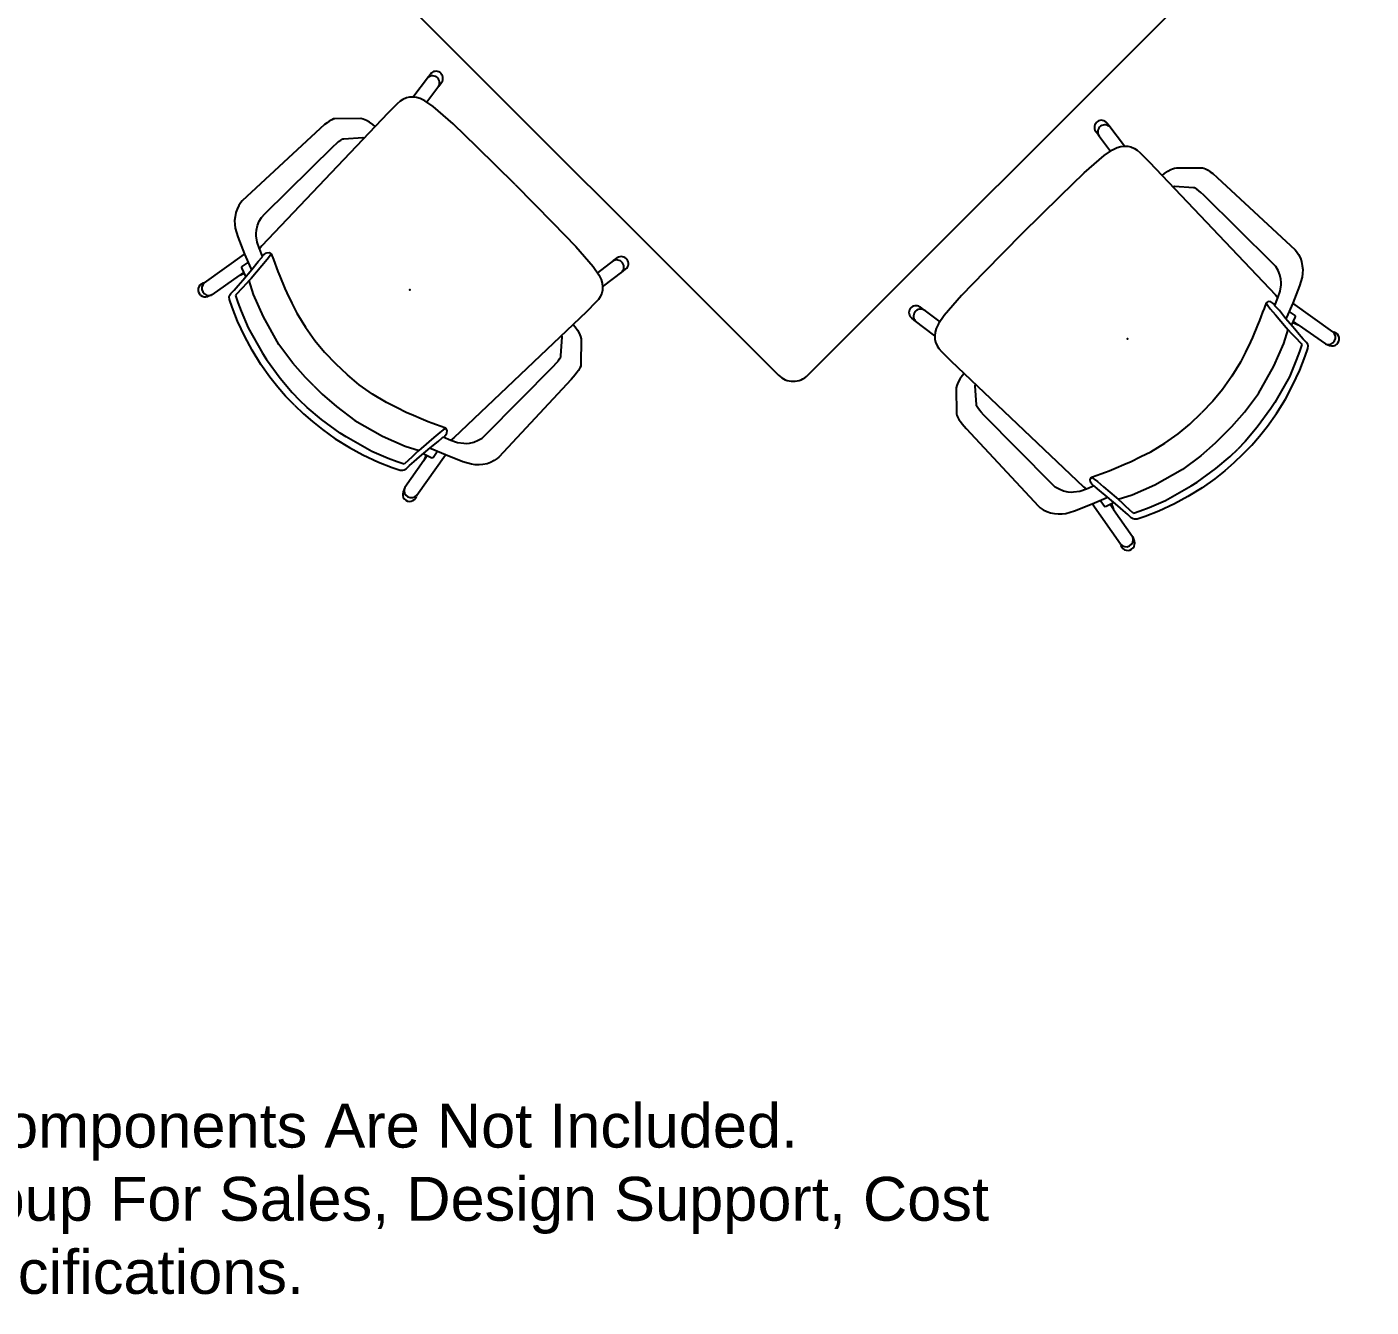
# Model space of a CAD drawing. Header units: inches. Extents: x -282 to 309, y -215 to 288.
# Drawn here: x -189.9 to -98.1, y -161.6 to -74 of the extents above; entities that cross this region are included whole.
import ezdxf

# ---------------------------------------------------------------- set-up
doc = ezdxf.new("R2010")
doc.units = ezdxf.units.IN
doc.header["$MEASUREMENT"] = 0
doc.layers.add('SEAT', color=5, linetype='Continuous')
doc.layers.add('TABLE', color=6, linetype='Continuous')
doc.styles.get("Standard").update_dxf_attribs({"font": 'arial.ttf'})

# ---------------------------------------------------------------- blocks, each defined once
blk = doc.blocks.new('LET106CLNG_0P')
at = {"layer": 'TABLE'}
for p, q in [((19.58, 21), (-19.58, 21)), ((-21, 19.58), (-21, -19.58)), ((21, -19.58), (21, 19.58)), ((-19.58, -21), (19.58, -21))]:
    blk.add_line(p, q, dxfattribs=at)
for centre, start, end in [((-19.58, 19.58), 90, 180), ((19.58, 19.58), 0, 90), ((-19.58, -19.58), 180, 270), ((19.58, -19.58), 270, 0)]:
    blk.add_arc(centre, 1.42, start, end, dxfattribs=at)
blk.add_point((0, 0), dxfattribs=at)
blk = doc.blocks.new('1VERUS_ASIDE_4LEG_UPHSBCK_ARMS_2P')
at = {"layer": 'SEAT'}
for p, q in [((-4.902, 11.979), (-5.113, 11.811)), ((-4.669, 12.14), (-4.902, 11.979)), ((-4.449, 12.247), (-4.669, 12.14)), ((-4.169, 12.343), (-4.449, 12.247)), ((-3.936, 12.381), (-4.169, 12.343)), ((-3.791, 12.395), (-3.936, 12.381)), ((3.479, 12.132), (-3.791, 12.395)), ((3.879, 12.103), (3.479, 12.132)), ((4.095, 12.07), (3.879, 12.103)), ((4.26, 12.041), (4.095, 12.07)), ((4.458, 11.987), (4.26, 12.041)), ((4.582, 11.942), (4.458, 11.987)), ((-5.45, 11.415), (-5.741, 10.873)), ((-5.293, 11.624), (-5.45, 11.415)), ((-5.113, 11.811), (-5.293, 11.624)), ((4.663, 11.891), (4.582, 11.942)), ((5.909, 10.649), (4.663, 11.891)), ((-9.574, 10.261), (-9.663, 10.309)), ((-9.574, 10.261), (-6.259, 9.702)), ((-5.741, 10.873), (-6.26, 9.702)), ((-4.801, 10.033), (-4.696, 10.148)), ((-4.696, 10.148), (-4.522, 10.284)), ((-4.522, 10.284), (-4.25, 10.461)), ((-4.25, 10.461), (-3.956, 10.586)), ((-3.956, 10.586), (-3.661, 10.661)), ((-3.661, 10.661), (-3.34, 10.68)), ((-3.34, 10.68), (3.261, 10.632)), ((3.261, 10.632), (3.532, 10.622)), ((3.532, 10.622), (3.728, 10.605)), ((3.728, 10.605), (3.904, 10.579)), ((3.904, 10.579), (4.07, 10.53)), ((4.07, 10.53), (4.123, 10.494)), ((4.123, 10.494), (5.095, 9.638)), ((5.998, 10.515), (5.909, 10.649)), ((6.054, 10.391), (5.998, 10.515)), ((6.098, 10.272), (6.054, 10.391)), ((6.16, 10.051), (6.098, 10.272)), ((-9.801, 9.318), (-10.085, 9.444)), ((-7.553, 8.93), (-9.801, 9.318)), ((-7.064, 9.127), (-7.028, 9.2)), ((-7.028, 9.2), (-6.999, 9.221)), ((-6.999, 9.221), (-6.978, 9.229)), ((-6.978, 9.229), (-6.479, 9.142)), ((-6.26, 9.702), (-6.65, 8.711)), ((-5.498, 8.722), (-5.27, 9.256)), ((-5.278, 9.255), (-5.067, 9.681)), ((-5.02, 9.281), (-5.278, 9.255)), ((-5.067, 9.681), (-4.801, 10.033)), ((7.485, 9.598), (-5.02, 9.281)), ((5.095, 9.638), (5.136, 9.569)), ((5.136, 9.569), (5.143, 9.544)), ((6.209, 9.783), (6.16, 10.051)), ((6.234, 9.57), (6.209, 9.783)), ((8.389, 9.591), (7.485, 9.598)), ((8.662, 9.576), (8.389, 9.591)), ((8.87, 9.538), (8.662, 9.576)), ((9.127, 9.436), (8.87, 9.538)), ((9.304, 9.323), (9.127, 9.436)), ((9.462, 9.177), (9.304, 9.323)), ((9.469, 9.171), (11.213, 9.408)), ((11.213, 9.408), (11.432, 9.438)), ((-9.168, 8.251), (-9.052, 8.39)), ((-9.052, 8.39), (-8.97, 8.442)), ((-8.97, 8.442), (-8.822, 8.477)), ((-8.822, 8.477), (-8.493, 8.482)), ((-8.493, 8.482), (-8.083, 8.504)), ((-8.083, 8.504), (-7.609, 8.539)), ((-7.609, 8.539), (-6.641, 8.622)), ((-7.193, 8.766), (-7.562, 8.934)), ((-7.562, 8.934), (-7.163, 8.858)), ((-7.262, 8.569), (-7.064, 9.127)), ((-5.979, 8.309), (-7.106, 8.217)), ((-6.65, 8.711), (-6.658, 8.665)), ((-6.658, 8.665), (-6.646, 8.633)), ((-6.646, 8.633), (-6.641, 8.621)), ((-6.641, 8.621), (-5.966, 8.7)), ((-5.436, 8.359), (-5.979, 8.309)), ((-5.966, 8.7), (-5.583, 8.71)), ((-5.583, 8.71), (-5.528, 8.715)), ((-5.528, 8.715), (-5.498, 8.722)), ((-5.483, 8.764), (-5.287, 8.752)), ((-5.157, 8.389), (-5.436, 8.359)), ((-5.287, 8.752), (-5.138, 8.718)), ((-5.005, 8.417), (-5.157, 8.389)), ((-5.138, 8.718), (-4.993, 8.599)), ((-4.95, 8.432), (-5.121, 8.064)), ((-4.953, 8.435), (-5.005, 8.417)), ((-4.993, 8.599), (-4.95, 8.432)), ((9.637, 8.978), (9.462, 9.177)), ((9.766, 8.747), (9.637, 8.978)), ((9.877, 8.414), (9.766, 8.747)), ((9.996, 7.738), (9.877, 8.414)), ((11.266, 8.438), (9.906, 8.247)), ((11.266, 8.438), (11.574, 8.488)), ((-9.839, 6.812), (-9.423, 7.741)), ((-9.423, 7.741), (-9.168, 8.251)), ((-8.921, 7.695), (-9.187, 7.117)), ((-8.704, 8.15), (-8.921, 7.695)), ((-8.631, 8.169), (-8.704, 8.15)), ((-7.977, 8.185), (-8.631, 8.169)), ((-7.623, 8.194), (-7.977, 8.185)), ((-7.783, 7.329), (-7.308, 8.215)), ((-7.31, 8.204), (-7.623, 8.194)), ((-7.106, 8.217), (-7.31, 8.204)), ((-5.376, 7.514), (-5.488, 7.257)), ((-5.236, 7.818), (-5.376, 7.514)), ((-5.121, 8.064), (-5.236, 7.818)), ((10.122, 5.935), (9.996, 7.738)), ((-10.234, 5.714), (-9.839, 6.812)), ((-9.187, 7.117), (-9.648, 5.985)), ((-8.375, 5.754), (-7.783, 7.329)), ((-5.617, 6.938), (-5.959, 6.1)), ((-5.488, 7.257), (-5.617, 6.938)), ((-10.54, 4.707), (-10.234, 5.714)), ((-9.648, 5.985), (-10.177, 4.043)), ((-8.966, 3.673), (-8.375, 5.754)), ((-6.085, 5.797), (-6.337, 5.044)), ((-5.959, 6.1), (-6.085, 5.797)), ((10.16, 3.667), (10.122, 5.935)), ((-10.796, 3.592), (-10.54, 4.707)), ((-6.337, 5.044), (-6.576, 4.327)), ((-10.177, 4.043), (-10.295, 3.561)), ((-6.576, 4.327), (-6.848, 3.24)), ((-10.972, 2.543), (-10.796, 3.592)), ((-10.295, 3.561), (-10.531, 2.002)), ((-9.191, 2.098), (-8.966, 3.673)), ((-6.848, 3.24), (-7.033, 2.153)), ((10.182, 0), (10.16, 3.667)), ((-11.071, 1.669), (-10.972, 2.543)), ((-10.531, 2.002), (-10.636, 0.724)), ((-9.275, 0.805), (-9.191, 2.098)), ((-7.033, 2.153), (-7.126, 1.102)), ((-11.129, 0.865), (-11.071, 1.669)), ((-7.126, 1.102), (-7.156, 0)), ((-11.143, 0), (-11.129, 0.865)), ((-11.143, 0), (-11.129, -0.865)), ((-10.636, 0.724), (-10.663, 0)), ((-10.636, -0.724), (-10.663, 0)), ((-9.275, 0), (-9.275, 0.805)), ((-9.275, 0), (-9.275, -0.805)), ((-7.126, -1.102), (-7.156, 0)), ((10.182, 0), (10.16, -3.667)), ((-11.129, -0.865), (-11.071, -1.669)), ((-10.531, -2.002), (-10.636, -0.724)), ((-9.275, -0.805), (-9.191, -2.098)), ((-11.071, -1.669), (-10.972, -2.543)), ((-7.033, -2.153), (-7.126, -1.102)), ((-10.972, -2.543), (-10.796, -3.592)), ((-10.295, -3.561), (-10.531, -2.002)), ((-9.191, -2.098), (-8.966, -3.673)), ((-6.848, -3.24), (-7.033, -2.153)), ((-10.796, -3.592), (-10.54, -4.707)), ((-10.177, -4.043), (-10.295, -3.561)), ((-8.966, -3.673), (-8.375, -5.754)), ((-6.576, -4.327), (-6.848, -3.24)), ((10.16, -3.667), (10.122, -5.935)), ((-9.648, -5.985), (-10.177, -4.043)), ((-6.337, -5.044), (-6.576, -4.327)), ((-10.54, -4.707), (-10.234, -5.714)), ((-6.085, -5.797), (-6.337, -5.044)), ((-10.234, -5.714), (-9.839, -6.812)), ((-9.187, -7.117), (-9.648, -5.985)), ((-8.375, -5.754), (-7.783, -7.329)), ((-5.959, -6.1), (-6.085, -5.797)), ((-5.617, -6.938), (-5.959, -6.1)), ((10.122, -5.935), (9.996, -7.738)), ((-9.839, -6.812), (-9.423, -7.741)), ((-8.921, -7.695), (-9.187, -7.117)), ((-7.783, -7.329), (-7.308, -8.215)), ((-5.488, -7.257), (-5.617, -6.938)), ((-5.376, -7.514), (-5.488, -7.257)), ((-9.423, -7.741), (-9.168, -8.251)), ((-9.168, -8.251), (-9.052, -8.39)), ((-8.704, -8.15), (-8.921, -7.695)), ((-8.631, -8.169), (-8.704, -8.15)), ((-7.977, -8.185), (-8.631, -8.169)), ((-7.623, -8.194), (-7.977, -8.185)), ((-7.31, -8.204), (-7.623, -8.194)), ((-7.106, -8.217), (-7.31, -8.204)), ((-5.979, -8.309), (-7.106, -8.217)), ((-5.236, -7.818), (-5.376, -7.514)), ((-5.121, -8.064), (-5.236, -7.818)), ((-4.95, -8.432), (-5.121, -8.064)), ((9.996, -7.738), (9.877, -8.414)), ((11.266, -8.438), (9.906, -8.247)), ((-7.553, -8.93), (-9.801, -9.318)), ((-9.052, -8.39), (-8.97, -8.442)), ((-8.97, -8.442), (-8.822, -8.477)), ((-8.822, -8.477), (-8.493, -8.482)), ((-8.493, -8.482), (-8.083, -8.504)), ((-8.083, -8.504), (-7.609, -8.539)), ((-7.609, -8.539), (-6.641, -8.622)), ((-7.193, -8.766), (-7.562, -8.934)), ((-7.562, -8.934), (-7.163, -8.858)), ((-7.262, -8.569), (-7.064, -9.127)), ((-7.064, -9.127), (-7.028, -9.2)), ((-6.978, -9.229), (-6.479, -9.142)), ((-6.658, -8.665), (-6.646, -8.633)), ((-6.65, -8.711), (-6.658, -8.665)), ((-6.26, -9.702), (-6.65, -8.711)), ((-6.646, -8.633), (-6.641, -8.621)), ((-6.641, -8.621), (-5.966, -8.7)), ((-5.436, -8.359), (-5.979, -8.309)), ((-5.966, -8.7), (-5.583, -8.71)), ((-5.583, -8.71), (-5.528, -8.715)), ((-5.528, -8.715), (-5.498, -8.722)), ((-5.498, -8.722), (-5.27, -9.256)), ((-5.483, -8.764), (-5.287, -8.752)), ((-5.157, -8.389), (-5.436, -8.359)), ((-5.287, -8.752), (-5.138, -8.718)), ((-5.005, -8.417), (-5.157, -8.389)), ((-5.138, -8.718), (-4.993, -8.599)), ((-4.953, -8.435), (-5.005, -8.417)), ((-4.993, -8.599), (-4.95, -8.432)), ((9.462, -9.177), (9.304, -9.323)), ((9.637, -8.978), (9.462, -9.177)), ((9.469, -9.171), (11.213, -9.408)), ((9.766, -8.747), (9.637, -8.978)), ((9.877, -8.414), (9.766, -8.747)), ((11.266, -8.438), (11.573, -8.487)), ((-9.801, -9.318), (-10.085, -9.444)), ((-9.574, -10.261), (-6.259, -9.702)), ((-7.028, -9.2), (-6.999, -9.221)), ((-6.999, -9.221), (-6.978, -9.229)), ((-5.741, -10.873), (-6.26, -9.702)), ((-5.02, -9.281), (-5.278, -9.255)), ((-5.278, -9.255), (-5.067, -9.681)), ((-5.067, -9.681), (-4.801, -10.033)), ((7.485, -9.598), (-5.02, -9.281)), ((-4.801, -10.033), (-4.696, -10.148)), ((4.123, -10.494), (5.095, -9.638)), ((5.095, -9.638), (5.136, -9.569)), ((5.136, -9.569), (5.143, -9.544)), ((6.16, -10.051), (6.098, -10.272)), ((6.209, -9.783), (6.16, -10.051)), ((6.234, -9.57), (6.209, -9.783)), ((8.389, -9.591), (7.485, -9.598)), ((8.662, -9.576), (8.389, -9.591)), ((8.87, -9.538), (8.662, -9.576)), ((9.127, -9.436), (8.87, -9.538)), ((9.304, -9.323), (9.127, -9.436)), ((11.213, -9.408), (11.432, -9.438)), ((-9.574, -10.261), (-9.663, -10.309)), ((-5.45, -11.415), (-5.741, -10.873)), ((-4.696, -10.148), (-4.522, -10.284)), ((-4.522, -10.284), (-4.25, -10.461)), ((-4.25, -10.461), (-3.956, -10.586)), ((-3.956, -10.586), (-3.661, -10.661)), ((-3.661, -10.661), (-3.34, -10.68)), ((-3.34, -10.68), (3.261, -10.632)), ((3.261, -10.632), (3.532, -10.622)), ((3.532, -10.622), (3.728, -10.605)), ((3.728, -10.605), (3.904, -10.579)), ((3.904, -10.579), (4.07, -10.53)), ((4.07, -10.53), (4.123, -10.494)), ((5.909, -10.649), (4.663, -11.891)), ((5.998, -10.515), (5.909, -10.649)), ((6.054, -10.391), (5.998, -10.515)), ((6.098, -10.272), (6.054, -10.391)), ((-5.293, -11.624), (-5.45, -11.415)), ((-5.113, -11.811), (-5.293, -11.624)), ((-4.902, -11.979), (-5.113, -11.811)), ((4.582, -11.942), (4.458, -11.987)), ((4.663, -11.891), (4.582, -11.942)), ((-4.669, -12.14), (-4.902, -11.979)), ((-4.449, -12.247), (-4.669, -12.14)), ((-4.169, -12.343), (-4.449, -12.247)), ((-3.936, -12.381), (-4.169, -12.343)), ((-3.791, -12.395), (-3.936, -12.381)), ((3.479, -12.132), (-3.791, -12.395)), ((3.879, -12.103), (3.479, -12.132)), ((4.095, -12.07), (3.879, -12.103)), ((4.26, -12.041), (4.095, -12.07)), ((4.458, -11.987), (4.26, -12.041))]:
    blk.add_line(p, q, dxfattribs=at)
for centre, radius, start, end in [((-9.889, 9.884), 0.481, 61.96118, 246.05551), ((-9.63, 9.776), 0.488, 83.38338, 245.36201), ((11.107, 8.905), 0.484, 279.69245, 97.0479), ((11.497, 8.962), 0.48, 279.20407, 97.7582), ((11.111, -8.905), 0.484, 262.62048, 80.57264), ((11.497, -8.962), 0.481, 262.1907, 80.93144), ((-9.889, -9.884), 0.481, 113.94449, 298.03882), ((-9.63, -9.776), 0.488, 114.63799, 276.61662)]:
    blk.add_arc(centre, radius, start, end, dxfattribs=at)
blk.add_point((0, 0), dxfattribs=at)

msp = doc.modelspace()

# ---------------------------------------------------------------- block references
for name, p, rotation in [('LET106CLNG_0P', (-137.564, -69.145), 225), ('1VERUS_ASIDE_4LEG_UPHSBCK_ARMS_2P', (-163.775, -92.004), 45), ('1VERUS_ASIDE_4LEG_UPHSBCK_ARMS_2P', (-114.705, -95.356), 135)]:
    msp.add_blockref(name, p, dxfattribs=dict(rotation=rotation))

# ---------------------------------------------------------------- texts
at = {"insert": (-225.734, -147.647), "char_height": 3, "attachment_point": 1}
msp.add_mtext_dynamic_manual_height_columns('Note:  Wire Cart Components Are Not Included. Contact: Eagle Group For Sales, Design Support, Cost Estimates and Specifications.', width=102.74941, gutter_width=20, heights=[0], dxfattribs=at)

doc.saveas('drawing.dxf')
